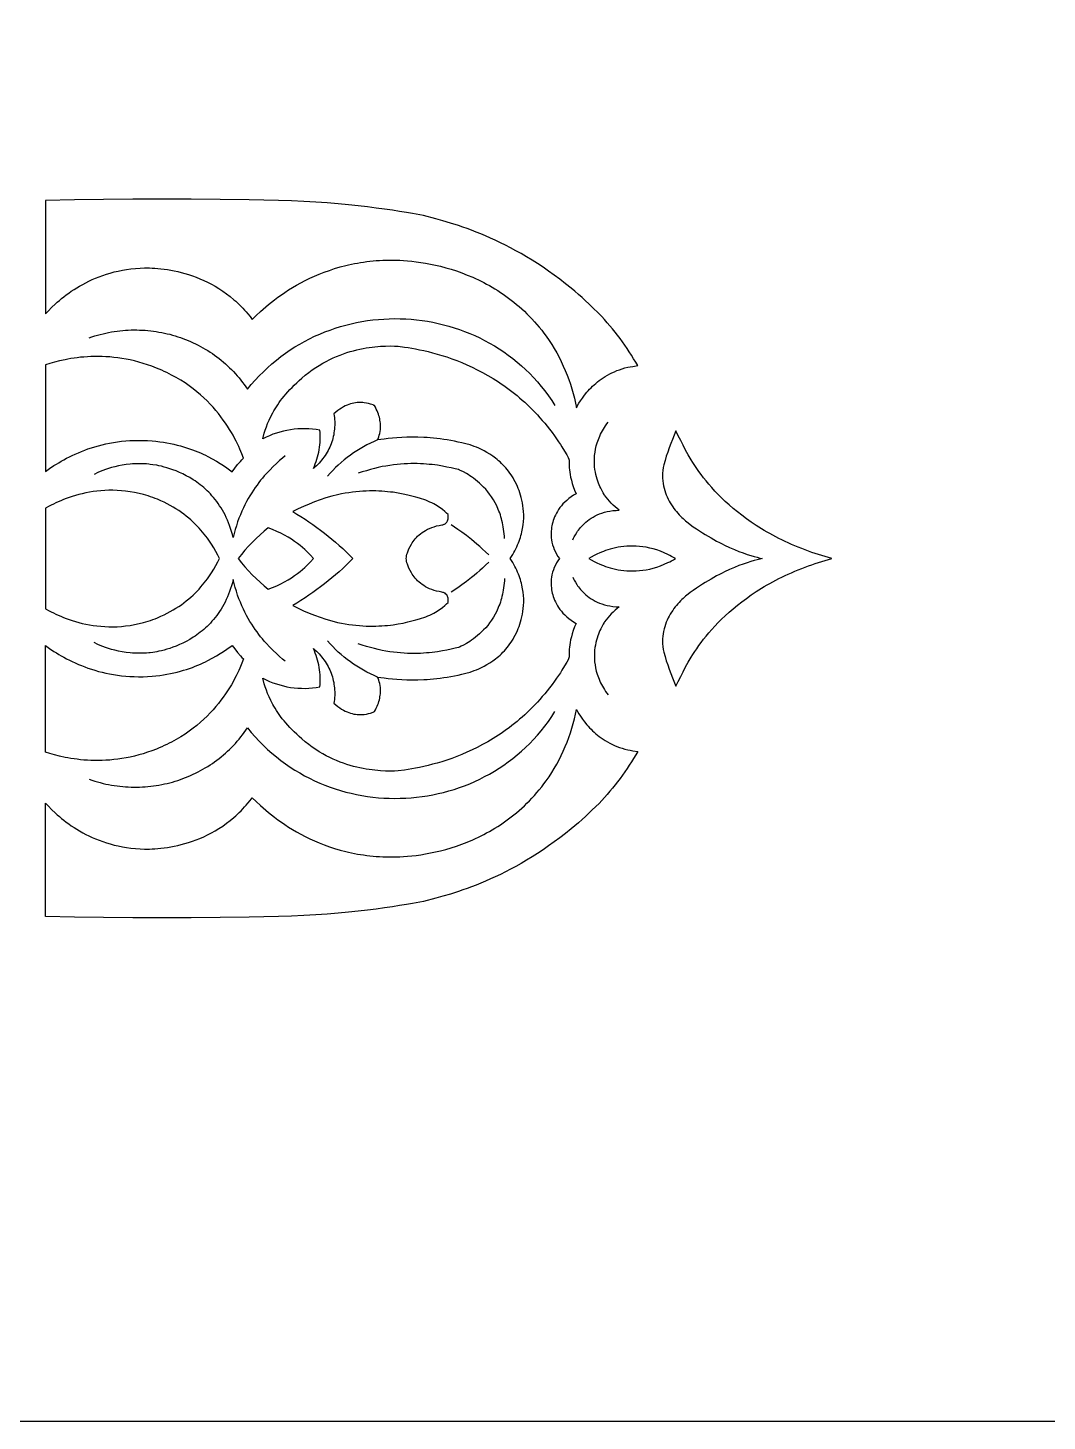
# Model space of a CAD drawing. Extents: x -638 to 638, y -440 to 440.
# Drawn here: x 244.7 to 386.5, y -440 to -246.2 of the extents above; entities that cross this region are included whole.
import ezdxf

# ---------------------------------------------------------------- set-up
doc = ezdxf.new("R2010")
doc.units = 0
doc.layers.add('G', color=1, linetype='CONTINUOUS')
doc.layers.add('PLAN_1', color=18, linetype='CONTINUOUS')

msp = doc.modelspace()

# ---------------------------------------------------------------- linework, layer by layer
at = {"layer": 'G'}
for points in [[(253.19, -289.29), (253.57, -289.16), (253.96, -289.04), (254.35, -288.92), (254.73, -288.82), (255.12, -288.72), (255.51, -288.63), (255.9, -288.55), (256.29, -288.48), (256.68, -288.41), (257.08, -288.36), (257.47, -288.31), (257.86, -288.27), (258.25, -288.24), (258.64, -288.22), (259.03, -288.2), (259.42, -288.2), (259.81, -288.2), (260.2, -288.21), (260.59, -288.22), (260.98, -288.25), (261.37, -288.28), (261.75, -288.32), (262.14, -288.37), (262.52, -288.42), (262.9, -288.49), (263.28, -288.56), (263.66, -288.64), (264.03, -288.72), (264.41, -288.81), (264.78, -288.91), (265.15, -289.02), (265.51, -289.14), (265.88, -289.26), (266.24, -289.39), (266.6, -289.53), (266.95, -289.67), (267.31, -289.82), (267.66, -289.98), (268, -290.15), (268.35, -290.32), (268.69, -290.5), (269.02, -290.69), (269.35, -290.88), (269.68, -291.08), (270.01, -291.29), (270.33, -291.5), (270.64, -291.72), (270.95, -291.95), (271.26, -292.18), (271.56, -292.42), (271.86, -292.67), (272.15, -292.92), (272.44, -293.18), (272.72, -293.45), (273, -293.72), (273.27, -294), (273.53, -294.29), (273.79, -294.58), (274.05, -294.87), (274.29, -295.18), (274.54, -295.49), (274.77, -295.81), (275, -296.13), (275.23, -296.46), (275.75, -295.81), (276.3, -295.19), (276.86, -294.59), (277.43, -294.01), (278.02, -293.45), (278.62, -292.91), (279.23, -292.4), (279.86, -291.91), (280.5, -291.44), (281.15, -290.99), (281.81, -290.57), (282.48, -290.17), (283.16, -289.79), (283.85, -289.43), (284.55, -289.09), (285.26, -288.77), (285.97, -288.48), (286.7, -288.21), (287.42, -287.96), (288.16, -287.73), (288.9, -287.52), (289.64, -287.34), (290.39, -287.17), (291.14, -287.03), (291.9, -286.91), (292.66, -286.81), (293.42, -286.73), (294.18, -286.68), (294.94, -286.64), (295.7, -286.63), (296.47, -286.64), (297.23, -286.67), (297.99, -286.72), (298.75, -286.79), (299.51, -286.89), (300.26, -287), (301.01, -287.14), (301.76, -287.29), (302.5, -287.47), (303.24, -287.67), (303.97, -287.89), (304.7, -288.13), (305.42, -288.4), (306.13, -288.68), (306.83, -288.98), (307.53, -289.31), (308.21, -289.66), (308.89, -290.02), (309.56, -290.41), (310.21, -290.82), (310.86, -291.25), (311.49, -291.7), (312.12, -292.17), (312.72, -292.67), (313.32, -293.18), (313.9, -293.71), (314.47, -294.27), (315.02, -294.84), (315.56, -295.44), (316.08, -296.05), (316.58, -296.69), (317.07, -297.35), (317.54, -298.02), (317.99, -298.72)], [(320.47, -317.42), (320.57, -317.18), (320.68, -316.97), (320.83, -316.69), (321.02, -316.38), (321.14, -316.21), (321.26, -316.04), (321.4, -315.86), (321.55, -315.67), (321.72, -315.49), (321.9, -315.3), (322.09, -315.12), (322.3, -314.93), (322.52, -314.75), (322.75, -314.57), (323.01, -314.4), (323.28, -314.24), (323.56, -314.08), (323.86, -313.93), (324.18, -313.8), (324.52, -313.68), (324.88, -313.57), (325.25, -313.47), (325.64, -313.4), (326.05, -313.34), (326.48, -313.3), (326.93, -313.28), (326.65, -313.04), (326.37, -312.8), (326.1, -312.56), (325.83, -312.3), (325.58, -312.03), (325.34, -311.76), (325.11, -311.48), (324.9, -311.18), (324.83, -311.08), (324.7, -310.88), (324.54, -310.59), (324.35, -310.21), (324.24, -309.99), (324.14, -309.76), (324.04, -309.5), (323.94, -309.23), (323.85, -308.94), (323.76, -308.63), (323.68, -308.3), (323.61, -307.97), (323.55, -307.61), (323.51, -307.24), (323.48, -306.86), (323.47, -306.47), (323.48, -306.07), (323.5, -305.65), (323.56, -305.22), (323.63, -304.79), (323.74, -304.34), (323.87, -303.89), (323.95, -303.66), (324.03, -303.43), (324.13, -303.2), (324.23, -302.96), (324.34, -302.72), (324.46, -302.49), (324.59, -302.25), (324.72, -302.01), (324.87, -301.76), (325.03, -301.52), (325.19, -301.28), (325.37, -301.03)], [(293.32, -303.5), (292.82, -303.72), (292.33, -303.95), (291.84, -304.2), (291.36, -304.46), (290.89, -304.73), (290.43, -305.02), (289.97, -305.31), (289.53, -305.62), (289.1, -305.95), (288.67, -306.28), (288.26, -306.63), (287.85, -306.99), (287.46, -307.36), (287.08, -307.74), (286.71, -308.13), (286.35, -308.54)], [(280.46, -305.71), (280.1, -306.02), (279.69, -306.37), (279.26, -306.77), (278.79, -307.21), (278.31, -307.69), (277.81, -308.23), (277.56, -308.51), (277.31, -308.81), (277.05, -309.12), (276.8, -309.44), (276.55, -309.78), (276.29, -310.13), (276.05, -310.5), (275.8, -310.87), (275.56, -311.26), (275.32, -311.67), (275.09, -312.09), (274.86, -312.52), (274.64, -312.97), (274.43, -313.43), (274.23, -313.91), (274.03, -314.4), (273.85, -314.91), (273.67, -315.44), (273.51, -315.98), (273.36, -316.53), (273.22, -317.07), (273.11, -316.64), (272.99, -316.22), (272.86, -315.81), (272.72, -315.41), (272.57, -315.03), (272.42, -314.65), (272.26, -314.29), (272.09, -313.94), (271.91, -313.6), (271.73, -313.27), (271.54, -312.96), (271.34, -312.65), (271.14, -312.35), (270.93, -312.07), (270.72, -311.79), (270.5, -311.53), (270.28, -311.27), (270.06, -311.02), (269.83, -310.79), (269.6, -310.56), (269.37, -310.34), (269.13, -310.13), (268.89, -309.93), (268.65, -309.74), (268.41, -309.55), (268.17, -309.38), (267.93, -309.21), (267.68, -309.05), (267.19, -308.75), (266.71, -308.48), (266.23, -308.23), (265.76, -308.02), (265.29, -307.82), (264.84, -307.65), (264.41, -307.5), (264, -307.38), (263.61, -307.27), (263.24, -307.17), (262.9, -307.1), (262.59, -307.03), (262.07, -306.95), (261.7, -306.9), (261.51, -306.88), (261.16, -306.85), (260.82, -306.83), (260.49, -306.82), (260.16, -306.82), (259.84, -306.82), (259.53, -306.83), (259.22, -306.85), (258.92, -306.87), (258.34, -306.93), (257.79, -307.02), (257.27, -307.12), (256.77, -307.23), (256.31, -307.36), (255.87, -307.49), (255.47, -307.63), (255.09, -307.77), (254.74, -307.91), (254.42, -308.05), (253.88, -308.3)], [(310.97, -317.21), (310.95, -316.88), (310.92, -316.55), (310.89, -316.23), (310.85, -315.92), (310.8, -315.61), (310.75, -315.31), (310.69, -315.02), (310.62, -314.73), (310.55, -314.46), (310.47, -314.19), (310.39, -313.92), (310.3, -313.66), (310.2, -313.41), (310.1, -313.17), (309.89, -312.69), (309.66, -312.25), (309.42, -311.83), (309.17, -311.43), (308.9, -311.06), (308.63, -310.7), (308.35, -310.37), (308.07, -310.07), (307.79, -309.78), (307.5, -309.51), (307.22, -309.27), (306.94, -309.04), (306.67, -308.84), (306.4, -308.65), (306.15, -308.48), (305.9, -308.32), (305.67, -308.19), (305.26, -307.96), (304.93, -307.8), (304.69, -307.69), (304.57, -307.63), (304.09, -307.51), (303.56, -307.39), (302.97, -307.27), (302.33, -307.15), (301.64, -307.03), (300.9, -306.94), (300.51, -306.9), (300.11, -306.86), (299.7, -306.83), (299.28, -306.81), (298.84, -306.8), (298.4, -306.79), (297.94, -306.8), (297.48, -306.81), (297, -306.83), (296.52, -306.87), (296.02, -306.91), (295.52, -306.97), (295.01, -307.04), (294.48, -307.13), (293.95, -307.22), (293.41, -307.34), (292.87, -307.47), (292.31, -307.61), (291.75, -307.78), (291.18, -307.96), (290.62, -308.14)], [(308.77, -319.48), (308.34, -319.07), (307.93, -318.68), (307.52, -318.32), (307.12, -317.98), (306.74, -317.66), (306.37, -317.35), (305.67, -316.81), (305.03, -316.34), (304.46, -315.94), (303.53, -315.33)], [(308.77, -320.52), (308.34, -320.93), (307.93, -321.32), (307.52, -321.68), (307.12, -322.02), (306.74, -322.34), (306.37, -322.65), (305.67, -323.19), (305.03, -323.66), (304.46, -324.06), (303.53, -324.67)], [(280.46, -334.29), (280.1, -333.98), (279.69, -333.63), (279.26, -333.23), (278.79, -332.79), (278.31, -332.31), (277.81, -331.77), (277.56, -331.49), (277.31, -331.19), (277.05, -330.88), (276.8, -330.56), (276.55, -330.22), (276.29, -329.87), (276.05, -329.5), (275.8, -329.13), (275.56, -328.74), (275.32, -328.33), (275.09, -327.91), (274.86, -327.48), (274.64, -327.03), (274.43, -326.57), (274.23, -326.09), (274.03, -325.6), (273.85, -325.09), (273.67, -324.56), (273.51, -324.02), (273.36, -323.47), (273.22, -322.93), (273.11, -323.36), (272.99, -323.78), (272.86, -324.19), (272.72, -324.59), (272.57, -324.97), (272.42, -325.35), (272.26, -325.71), (272.09, -326.06), (271.91, -326.4), (271.73, -326.73), (271.54, -327.04), (271.34, -327.35), (271.14, -327.65), (270.93, -327.93), (270.72, -328.21), (270.5, -328.47), (270.28, -328.73), (270.06, -328.98), (269.83, -329.21), (269.6, -329.44), (269.37, -329.66), (269.13, -329.87), (268.89, -330.07), (268.65, -330.26), (268.41, -330.45), (268.17, -330.62), (267.93, -330.79), (267.68, -330.95), (267.19, -331.25), (266.71, -331.52), (266.23, -331.77), (265.76, -331.98), (265.29, -332.18), (264.84, -332.35), (264.41, -332.5), (264, -332.62), (263.61, -332.73), (263.24, -332.83), (262.9, -332.9), (262.59, -332.97), (262.07, -333.05), (261.7, -333.1), (261.51, -333.12), (261.16, -333.15), (260.82, -333.17), (260.49, -333.18), (260.16, -333.18), (259.84, -333.18), (259.53, -333.17), (259.22, -333.15), (258.92, -333.13), (258.34, -333.07), (257.79, -332.98), (257.27, -332.88), (256.77, -332.77), (256.31, -332.64), (255.87, -332.51), (255.47, -332.37), (255.09, -332.23), (254.74, -332.09), (254.42, -331.95), (253.88, -331.7)], [(310.97, -322.79), (310.95, -323.12), (310.92, -323.45), (310.89, -323.77), (310.85, -324.08), (310.8, -324.39), (310.75, -324.69), (310.69, -324.98), (310.62, -325.27), (310.55, -325.54), (310.47, -325.81), (310.39, -326.08), (310.3, -326.34), (310.2, -326.59), (310.1, -326.83), (309.89, -327.31), (309.66, -327.75), (309.42, -328.17), (309.17, -328.57), (308.9, -328.94), (308.63, -329.3), (308.35, -329.63), (308.07, -329.93), (307.79, -330.22), (307.5, -330.49), (307.22, -330.73), (306.94, -330.96), (306.67, -331.16), (306.4, -331.35), (306.15, -331.52), (305.9, -331.68), (305.67, -331.81), (305.26, -332.04), (304.93, -332.2), (304.69, -332.31), (304.57, -332.37), (304.09, -332.49), (303.56, -332.61), (302.97, -332.73), (302.33, -332.85), (301.64, -332.97), (300.9, -333.06), (300.51, -333.1), (300.11, -333.14), (299.7, -333.17), (299.28, -333.19), (298.84, -333.2), (298.4, -333.21), (297.94, -333.2), (297.48, -333.19), (297, -333.17), (296.52, -333.13), (296.02, -333.09), (295.52, -333.03), (295.01, -332.96), (294.48, -332.87), (293.95, -332.78), (293.41, -332.66), (292.87, -332.53), (292.31, -332.39), (291.75, -332.22), (291.18, -332.04), (290.62, -331.86)], [(320.47, -322.58), (320.57, -322.82), (320.68, -323.03), (320.83, -323.31), (321.02, -323.62), (321.14, -323.79), (321.26, -323.96), (321.4, -324.14), (321.55, -324.33), (321.72, -324.51), (321.9, -324.7), (322.09, -324.88), (322.3, -325.07), (322.52, -325.25), (322.75, -325.43), (323.01, -325.6), (323.28, -325.76), (323.56, -325.92), (323.86, -326.07), (324.18, -326.2), (324.52, -326.32), (324.88, -326.43), (325.25, -326.53), (325.64, -326.6), (326.05, -326.66), (326.48, -326.7), (326.93, -326.72), (326.65, -326.96), (326.37, -327.2), (326.1, -327.44), (325.83, -327.7), (325.58, -327.97), (325.34, -328.24), (325.11, -328.52), (324.9, -328.82), (324.83, -328.92), (324.7, -329.12), (324.54, -329.41), (324.35, -329.79), (324.24, -330.01), (324.14, -330.24), (324.04, -330.5), (323.94, -330.77), (323.85, -331.06), (323.76, -331.37), (323.68, -331.7), (323.61, -332.03), (323.55, -332.39), (323.51, -332.76), (323.48, -333.14), (323.47, -333.53), (323.48, -333.93), (323.5, -334.35), (323.56, -334.78), (323.63, -335.21), (323.74, -335.66), (323.87, -336.11), (323.95, -336.34), (324.03, -336.57), (324.13, -336.8), (324.23, -337.04), (324.34, -337.28), (324.46, -337.51), (324.59, -337.75), (324.72, -337.99), (324.87, -338.24), (325.03, -338.48), (325.19, -338.72), (325.37, -338.97)], [(293.32, -336.5), (292.82, -336.28), (292.33, -336.05), (291.84, -335.8), (291.36, -335.54), (290.89, -335.27), (290.43, -334.98), (289.97, -334.69), (289.53, -334.38), (289.1, -334.05), (288.67, -333.72), (288.26, -333.37), (287.85, -333.01), (287.46, -332.64), (287.08, -332.26), (286.71, -331.87), (286.35, -331.46)], [(253.19, -350.71), (253.57, -350.84), (253.96, -350.96), (254.35, -351.08), (254.73, -351.18), (255.12, -351.28), (255.51, -351.37), (255.9, -351.45), (256.29, -351.52), (256.68, -351.59), (257.08, -351.64), (257.47, -351.69), (257.86, -351.73), (258.25, -351.76), (258.64, -351.78), (259.03, -351.8), (259.42, -351.8), (259.81, -351.8), (260.2, -351.79), (260.59, -351.78), (260.98, -351.75), (261.37, -351.72), (261.75, -351.68), (262.14, -351.63), (262.52, -351.58), (262.9, -351.51), (263.28, -351.44), (263.66, -351.36), (264.03, -351.28), (264.41, -351.19), (264.78, -351.09), (265.15, -350.98), (265.51, -350.86), (265.88, -350.74), (266.24, -350.61), (266.6, -350.47), (266.95, -350.33), (267.31, -350.18), (267.66, -350.02), (268, -349.85), (268.35, -349.68), (268.69, -349.5), (269.02, -349.31), (269.35, -349.12), (269.68, -348.92), (270.01, -348.71), (270.33, -348.5), (270.64, -348.28), (270.95, -348.05), (271.26, -347.82), (271.56, -347.58), (271.86, -347.33), (272.15, -347.08), (272.44, -346.82), (272.72, -346.55), (273, -346.28), (273.27, -346), (273.53, -345.71), (273.79, -345.42), (274.05, -345.13), (274.29, -344.82), (274.54, -344.51), (274.77, -344.19), (275, -343.87), (275.23, -343.54), (275.75, -344.19), (276.3, -344.81), (276.86, -345.41), (277.43, -345.99), (278.02, -346.55), (278.62, -347.09), (279.23, -347.6), (279.86, -348.09), (280.5, -348.56), (281.15, -349.01), (281.81, -349.43), (282.48, -349.83), (283.16, -350.21), (283.85, -350.57), (284.55, -350.91), (285.26, -351.23), (285.97, -351.52), (286.7, -351.79), (287.42, -352.04), (288.16, -352.27), (288.9, -352.48), (289.64, -352.66), (290.39, -352.83), (291.14, -352.97), (291.9, -353.09), (292.66, -353.19), (293.42, -353.27), (294.18, -353.32), (294.94, -353.36), (295.7, -353.37), (296.47, -353.36), (297.23, -353.33), (297.99, -353.28), (298.75, -353.21), (299.51, -353.11), (300.26, -353), (301.01, -352.86), (301.76, -352.71), (302.5, -352.53), (303.24, -352.33), (303.97, -352.11), (304.7, -351.87), (305.42, -351.6), (306.13, -351.32), (306.83, -351.02), (307.53, -350.69), (308.21, -350.34), (308.89, -349.98), (309.56, -349.59), (310.21, -349.18), (310.86, -348.75), (311.49, -348.3), (312.12, -347.83), (312.72, -347.33), (313.32, -346.82), (313.9, -346.29), (314.47, -345.73), (315.02, -345.16), (315.56, -344.56), (316.08, -343.95), (316.58, -343.31), (317.07, -342.65), (317.54, -341.98), (317.99, -341.28)]]:
    msp.add_lwpolyline(points, dxfattribs=at)
at = {"layer": 'PLAN_1'}
for points in [[(-497.5, -440), (497.5, -440), (637.5, -300), (637.5, 300), (497.5, 440), (-497.5, 440), (-637.5, 300), (-637.5, -300)], [(247.11, -285.97), (247.52, -285.54), (247.97, -285.08), (248.49, -284.59), (248.76, -284.35), (249.05, -284.1), (249.36, -283.84), (249.68, -283.59), (250.01, -283.34), (250.35, -283.08), (250.71, -282.83), (251.09, -282.58), (251.47, -282.34), (251.87, -282.1), (252.29, -281.86), (252.72, -281.63), (253.16, -281.41), (253.62, -281.2), (254.09, -280.99), (254.58, -280.8), (255.08, -280.62), (255.6, -280.44), (256.13, -280.29), (256.68, -280.14), (257.24, -280.01), (257.81, -279.89), (258.4, -279.79), (259.01, -279.71), (259.63, -279.65), (260.27, -279.6), (260.87, -279.58), (261.21, -279.58), (261.57, -279.58), (261.94, -279.6), (262.34, -279.62), (262.75, -279.65), (263.18, -279.69), (263.62, -279.74), (264.07, -279.81), (264.54, -279.89), (265.02, -279.98), (265.51, -280.08), (266.01, -280.2), (266.52, -280.34), (267.03, -280.5), (267.55, -280.67), (268.07, -280.86), (268.6, -281.07), (269.13, -281.3), (269.66, -281.55), (270.19, -281.83), (270.72, -282.13), (271.25, -282.45), (271.78, -282.79), (272.3, -283.17), (272.81, -283.56), (273.32, -283.99), (273.58, -284.21), (273.83, -284.44), (274.07, -284.68), (274.32, -284.92), (274.56, -285.18), (274.8, -285.44), (275.04, -285.7), (275.27, -285.98), (275.57, -286.35), (275.87, -286.73), (276.41, -286.2), (277.04, -285.62), (277.39, -285.31), (277.76, -284.99), (278.15, -284.67), (278.56, -284.34), (278.99, -284), (279.45, -283.66), (279.93, -283.32), (280.42, -282.98), (280.94, -282.64), (281.49, -282.31), (282.05, -281.98), (282.64, -281.65), (283.24, -281.33), (283.87, -281.02), (284.52, -280.73), (285.2, -280.44), (285.89, -280.17), (286.61, -279.91), (287.34, -279.67), (288.11, -279.44), (288.89, -279.24), (289.29, -279.14), (289.69, -279.05), (290.1, -278.97), (290.52, -278.89), (290.94, -278.82), (291.37, -278.76), (291.8, -278.7), (292.24, -278.64), (292.68, -278.6), (293.13, -278.56), (293.59, -278.53), (294.05, -278.5), (294.52, -278.49), (294.99, -278.48), (295.42, -278.48), (295.9, -278.49), (296.4, -278.5), (296.93, -278.54), (297.49, -278.58), (298.08, -278.64), (298.7, -278.71), (299.33, -278.8), (299.99, -278.91), (300.66, -279.04), (301.36, -279.18), (302.07, -279.35), (302.79, -279.54), (303.53, -279.76), (304.27, -280), (305.03, -280.27), (305.79, -280.56), (306.56, -280.88), (306.94, -281.06), (307.33, -281.24), (307.71, -281.42), (308.1, -281.62), (308.48, -281.82), (308.87, -282.04), (309.25, -282.26), (309.63, -282.49), (310.02, -282.72), (310.4, -282.97), (310.78, -283.23), (311.16, -283.49), (311.53, -283.77), (311.91, -284.05), (312.28, -284.34), (312.65, -284.64), (313.01, -284.96), (313.37, -285.28), (313.73, -285.61), (314.09, -285.96), (314.44, -286.31), (314.79, -286.67), (315.13, -287.05), (315.47, -287.44), (315.81, -287.83), (316.14, -288.24), (316.46, -288.66), (316.78, -289.09), (317.17, -289.65), (317.54, -290.22), (317.9, -290.8), (318.24, -291.39), (318.56, -291.99), (318.86, -292.6), (319.15, -293.22), (319.42, -293.84), (319.67, -294.47), (319.91, -295.11), (320.13, -295.75), (320.33, -296.4), (320.52, -297.05), (320.69, -297.71), (320.84, -298.37), (320.98, -299.02), (321.14, -298.73), (321.33, -298.4), (321.55, -298.05), (321.81, -297.67), (322.1, -297.27), (322.44, -296.87), (322.62, -296.66), (322.81, -296.45), (323.01, -296.25), (323.22, -296.04), (323.44, -295.83), (323.67, -295.63), (323.91, -295.43), (324.16, -295.23), (324.43, -295.04), (324.7, -294.85), (324.99, -294.67), (325.29, -294.49), (325.6, -294.32), (325.92, -294.16), (326.26, -294.01), (326.61, -293.86), (326.97, -293.73), (327.34, -293.61), (327.73, -293.49), (328.13, -293.39), (328.47, -293.32), (328.81, -293.27), (329.5, -293.17), (329.22, -292.68), (328.93, -292.2), (328.63, -291.72), (328.33, -291.25), (328.02, -290.78), (327.7, -290.31), (327.37, -289.85), (327.04, -289.4), (326.7, -288.95), (326.35, -288.5), (325.99, -288.06), (325.63, -287.62), (325.26, -287.19), (324.89, -286.77), (324.51, -286.35), (324.12, -285.94), (323.18, -285.03), (322.71, -284.58), (322.23, -284.13), (321.75, -283.69), (321.26, -283.25), (320.76, -282.83), (320.26, -282.41), (319.47, -281.77), (318.68, -281.16), (317.89, -280.57), (317.11, -280.01), (316.33, -279.48), (315.56, -278.97), (314.8, -278.49), (314.04, -278.03), (313.29, -277.59), (312.55, -277.18), (311.82, -276.79), (311.1, -276.41), (310.39, -276.06), (309.69, -275.73), (309, -275.42), (308.33, -275.12), (307.67, -274.84), (307.02, -274.58), (306.38, -274.34), (305.76, -274.11), (305.16, -273.89), (304.57, -273.69), (303.44, -273.33), (302.39, -273.01), (301.41, -272.73), (299.7, -272.29), (298.19, -272.01), (297.32, -271.87), (296.38, -271.71), (295.38, -271.55), (294.29, -271.4), (293.14, -271.24), (291.92, -271.08), (290.62, -270.93), (289.25, -270.79), (287.81, -270.66), (286.3, -270.54), (284.71, -270.43), (283.05, -270.33), (281.32, -270.26), (279.52, -270.2), (275.47, -270.11), (271.42, -270.05), (267.37, -270.01), (263.32, -270), (259.26, -270.01), (255.21, -270.05), (251.16, -270.11), (247.11, -270.19)], [(318.6, -320), (318.4, -320.3), (318.22, -320.61), (318.05, -320.93), (317.9, -321.25), (317.77, -321.59), (317.66, -321.92), (317.57, -322.27), (317.51, -322.61), (317.48, -322.86), (317.46, -323.09), (317.45, -323.39), (317.47, -323.74), (317.5, -324.13), (317.53, -324.35), (317.57, -324.57), (317.62, -324.8), (317.68, -325.04), (317.75, -325.28), (317.83, -325.53), (317.93, -325.78), (318.05, -326.04), (318.18, -326.3), (318.32, -326.56), (318.49, -326.82), (318.67, -327.08), (318.88, -327.34), (319.1, -327.59), (319.35, -327.84), (319.62, -328.09), (319.91, -328.33), (320.22, -328.57), (320.57, -328.8), (320.94, -329.02), (320.72, -329.52), (320.54, -330.01), (320.39, -330.46), (320.27, -330.89), (320.17, -331.3), (320.1, -331.67), (320.05, -332.02), (320.01, -332.33), (319.98, -332.62), (319.97, -332.87), (319.97, -333.28), (319.98, -333.56), (319.98, -333.64), (319.98, -333.69), (319.93, -333.81), (319.81, -334.07), (319.62, -334.44), (319.33, -334.93), (318.96, -335.54), (318.74, -335.88), (318.49, -336.25), (318.22, -336.64), (317.92, -337.06), (317.59, -337.51), (317.23, -337.98), (316.9, -338.4), (316.57, -338.81), (316.23, -339.2), (315.89, -339.59), (315.55, -339.97), (315.2, -340.34), (314.85, -340.7), (314.5, -341.05), (314.15, -341.39), (313.79, -341.73), (313.43, -342.05), (313.07, -342.36), (312.71, -342.67), (312.35, -342.97), (311.98, -343.25), (311.61, -343.53), (311.25, -343.8), (310.88, -344.07), (310.51, -344.32), (310.14, -344.57), (309.4, -345.04), (308.66, -345.48), (307.92, -345.89), (307.19, -346.27), (306.46, -346.63), (305.74, -346.96), (305.02, -347.26), (304.32, -347.55), (303.62, -347.8), (302.93, -348.04), (302.26, -348.26), (301.61, -348.45), (300.97, -348.63), (300.34, -348.79), (299.74, -348.93), (299.16, -349.05), (298.6, -349.17), (298.06, -349.26), (297.55, -349.35), (297.06, -349.42), (296.18, -349.54), (295.66, -349.56), (295.07, -349.57), (294.41, -349.56), (293.7, -349.52), (293.33, -349.5), (292.94, -349.46), (292.55, -349.41), (292.14, -349.36), (291.72, -349.29), (291.29, -349.22), (290.86, -349.13), (290.41, -349.03), (289.96, -348.91), (289.5, -348.79), (289.04, -348.64), (288.57, -348.48), (288.09, -348.31), (287.62, -348.12), (287.13, -347.91), (286.65, -347.68), (286.17, -347.43), (285.68, -347.16), (285.19, -346.87), (284.71, -346.56), (284.22, -346.23), (283.74, -345.88), (283.25, -345.5), (282.78, -345.1), (282.41, -344.77), (282.06, -344.45), (281.72, -344.13), (281.41, -343.81), (281.11, -343.5), (280.82, -343.19), (280.55, -342.88), (280.3, -342.58), (280.06, -342.28), (279.83, -341.98), (279.62, -341.69), (279.42, -341.4), (279.23, -341.12), (279.05, -340.84), (278.89, -340.56), (278.74, -340.29), (278.46, -339.76), (278.22, -339.25), (278.01, -338.77), (277.84, -338.3), (277.69, -337.85), (277.56, -337.43), (277.36, -336.66), (277.82, -336.88), (278.28, -337.09), (278.76, -337.28), (279.24, -337.45), (279.72, -337.59), (280.21, -337.72), (280.71, -337.83), (281.21, -337.92), (281.71, -337.98), (282.22, -338.03), (282.73, -338.05), (283.24, -338.06), (283.75, -338.04), (284.26, -338.01), (284.77, -337.95), (285.28, -337.87), (285.31, -337.53), (285.32, -337.18), (285.33, -336.84), (285.33, -336.5), (285.31, -336.16), (285.28, -335.82), (285.24, -335.48), (285.19, -335.14), (285.13, -334.81), (285.06, -334.48), (284.97, -334.14), (284.88, -333.82), (284.77, -333.49), (284.65, -333.17), (284.53, -332.85), (284.39, -332.53), (284.6, -332.71), (284.8, -332.9), (284.99, -333.09), (285.18, -333.28), (285.36, -333.48), (285.53, -333.69), (285.7, -333.9), (285.86, -334.11), (286.01, -334.33), (286.15, -334.55), (286.29, -334.78), (286.42, -335.01), (286.54, -335.25), (286.65, -335.49), (286.75, -335.73), (286.85, -335.97), (286.94, -336.22), (287.02, -336.47), (287.09, -336.72), (287.15, -336.98), (287.21, -337.23), (287.25, -337.49), (287.29, -337.75), (287.32, -338.01), (287.34, -338.28), (287.35, -338.54), (287.35, -338.81), (287.35, -339.07), (287.33, -339.34), (287.31, -339.6), (287.28, -339.87), (287.23, -340.14), (287.51, -340.37), (287.78, -340.58), (288.04, -340.77), (288.31, -340.94), (288.57, -341.09), (288.82, -341.22), (289.07, -341.33), (289.32, -341.43), (289.56, -341.51), (289.8, -341.57), (290.03, -341.63), (290.25, -341.66), (290.47, -341.69), (290.68, -341.71), (290.88, -341.71), (291.07, -341.71), (291.26, -341.7), (291.44, -341.68), (291.77, -341.63), (292.07, -341.57), (292.32, -341.49), (292.7, -341.36), (292.81, -341.31), (292.88, -341.29), (293.01, -341.04), (293.14, -340.8), (293.25, -340.56), (293.34, -340.33), (293.42, -340.1), (293.5, -339.87), (293.56, -339.65), (293.61, -339.44), (293.65, -339.23), (293.68, -339.03), (293.7, -338.83), (293.71, -338.64), (293.72, -338.28), (293.7, -337.95), (293.66, -337.65), (293.61, -337.38), (293.55, -337.14), (293.49, -336.94), (293.38, -336.64), (293.32, -336.5), (294.25, -336.62), (294.79, -336.69), (295.37, -336.75), (296, -336.8), (296.67, -336.85), (297.38, -336.88), (298.13, -336.89), (298.93, -336.88), (299.77, -336.85), (300.2, -336.82), (300.64, -336.79), (301.09, -336.75), (301.56, -336.7), (302.03, -336.64), (302.51, -336.57), (303, -336.5), (303.5, -336.41), (304, -336.31), (304.52, -336.21), (305.04, -336.09), (305.58, -335.96), (306.2, -335.8), (306.75, -335.6), (307.06, -335.48), (307.4, -335.33), (307.76, -335.17), (308.13, -334.98), (308.52, -334.76), (308.92, -334.52), (309.33, -334.25), (309.74, -333.95), (309.94, -333.78), (310.15, -333.61), (310.35, -333.43), (310.56, -333.24), (310.76, -333.03), (310.96, -332.82), (311.15, -332.6), (311.35, -332.37), (311.54, -332.13), (311.73, -331.88), (311.91, -331.62), (312.09, -331.35), (312.16, -331.23), (312.29, -331), (312.47, -330.68), (312.67, -330.26), (312.78, -330.01), (312.89, -329.75), (313, -329.46), (313.11, -329.15), (313.21, -328.83), (313.3, -328.49), (313.39, -328.12), (313.47, -327.75), (313.53, -327.35), (313.58, -326.94), (313.62, -326.52), (313.64, -326.08), (313.64, -325.63), (313.61, -325.16), (313.56, -324.69), (313.49, -324.2), (313.39, -323.7), (313.33, -323.45), (313.26, -323.19), (313.19, -322.94), (313.1, -322.68), (313.01, -322.42), (312.91, -322.16), (312.8, -321.89), (312.68, -321.63), (312.55, -321.36), (312.42, -321.09), (312.27, -320.82), (312.11, -320.55), (311.95, -320.28), (311.77, -320), (311.95, -319.72), (312.11, -319.45), (312.27, -319.18), (312.42, -318.91), (312.55, -318.64), (312.68, -318.37), (312.8, -318.11), (312.91, -317.84), (313.01, -317.58), (313.1, -317.32), (313.19, -317.06), (313.26, -316.81), (313.33, -316.55), (313.39, -316.3), (313.49, -315.8), (313.56, -315.31), (313.61, -314.84), (313.64, -314.37), (313.64, -313.92), (313.62, -313.48), (313.58, -313.06), (313.53, -312.65), (313.47, -312.25), (313.39, -311.88), (313.3, -311.51), (313.21, -311.17), (313.11, -310.85), (313, -310.54), (312.89, -310.25), (312.78, -309.99), (312.67, -309.74), (312.47, -309.32), (312.29, -309), (312.16, -308.77), (312.09, -308.65), (311.91, -308.38), (311.73, -308.12), (311.54, -307.87), (311.35, -307.63), (311.15, -307.4), (310.96, -307.18), (310.76, -306.97), (310.56, -306.76), (310.35, -306.57), (310.15, -306.39), (309.94, -306.22), (309.74, -306.05), (309.33, -305.75), (308.92, -305.48), (308.52, -305.24), (308.13, -305.02), (307.76, -304.83), (307.4, -304.67), (307.06, -304.52), (306.75, -304.4), (306.2, -304.2), (305.58, -304.04), (305.04, -303.91), (304.52, -303.79), (304, -303.69), (303.5, -303.59), (303, -303.5), (302.51, -303.43), (302.03, -303.36), (301.56, -303.3), (301.09, -303.25), (300.64, -303.21), (300.2, -303.18), (299.77, -303.15), (298.93, -303.12), (298.13, -303.11), (297.38, -303.12), (296.67, -303.15), (296, -303.2), (295.37, -303.25), (294.79, -303.31), (294.25, -303.38), (293.32, -303.5), (293.38, -303.36), (293.49, -303.06), (293.55, -302.86), (293.61, -302.62), (293.66, -302.35), (293.7, -302.05), (293.72, -301.72), (293.71, -301.36), (293.7, -301.17), (293.68, -300.97), (293.65, -300.77), (293.61, -300.56), (293.56, -300.35), (293.5, -300.13), (293.42, -299.9), (293.34, -299.67), (293.25, -299.44), (293.14, -299.2), (293.01, -298.96), (292.88, -298.71), (292.81, -298.69), (292.7, -298.64), (292.32, -298.51), (292.07, -298.43), (291.77, -298.37), (291.44, -298.32), (291.26, -298.3), (291.07, -298.29), (290.88, -298.29), (290.68, -298.29), (290.47, -298.31), (290.25, -298.34), (290.03, -298.37), (289.8, -298.43), (289.56, -298.49), (289.32, -298.57), (289.07, -298.67), (288.82, -298.78), (288.57, -298.91), (288.31, -299.06), (288.04, -299.23), (287.78, -299.42), (287.51, -299.63), (287.23, -299.86), (287.28, -300.13), (287.31, -300.4), (287.33, -300.66), (287.35, -300.93), (287.35, -301.19), (287.35, -301.46), (287.34, -301.72), (287.32, -301.99), (287.29, -302.25), (287.25, -302.51), (287.21, -302.77), (287.15, -303.02), (287.09, -303.28), (287.02, -303.53), (286.94, -303.78), (286.85, -304.03), (286.75, -304.27), (286.65, -304.51), (286.54, -304.75), (286.42, -304.99), (286.29, -305.22), (286.15, -305.45), (286.01, -305.67), (285.86, -305.89), (285.7, -306.1), (285.53, -306.31), (285.36, -306.52), (285.18, -306.72), (284.99, -306.91), (284.8, -307.1), (284.6, -307.29), (284.39, -307.47), (284.53, -307.15), (284.65, -306.83), (284.77, -306.51), (284.88, -306.18), (284.97, -305.86), (285.06, -305.52), (285.13, -305.19), (285.19, -304.86), (285.24, -304.52), (285.28, -304.18), (285.31, -303.84), (285.33, -303.5), (285.33, -303.16), (285.32, -302.82), (285.31, -302.47), (285.28, -302.13), (284.77, -302.05), (284.26, -301.99), (283.75, -301.96), (283.24, -301.94), (282.73, -301.95), (282.22, -301.97), (281.71, -302.02), (281.21, -302.08), (280.71, -302.17), (280.21, -302.28), (279.72, -302.41), (279.24, -302.55), (278.76, -302.72), (278.28, -302.91), (277.82, -303.12), (277.36, -303.34), (277.56, -302.57), (277.69, -302.15), (277.84, -301.7), (278.01, -301.23), (278.22, -300.75), (278.46, -300.24), (278.74, -299.71), (278.89, -299.44), (279.05, -299.16), (279.23, -298.88), (279.42, -298.6), (279.62, -298.31), (279.83, -298.02), (280.06, -297.72), (280.3, -297.42), (280.55, -297.12), (280.82, -296.81), (281.11, -296.5), (281.41, -296.19), (281.72, -295.87), (282.06, -295.55), (282.41, -295.23), (282.78, -294.9), (283.25, -294.5), (283.74, -294.12), (284.22, -293.77), (284.71, -293.44), (285.19, -293.13), (285.68, -292.84), (286.17, -292.57), (286.65, -292.32), (287.13, -292.09), (287.62, -291.88), (288.09, -291.69), (288.57, -291.52), (289.04, -291.36), (289.5, -291.21), (289.96, -291.09), (290.41, -290.97), (290.86, -290.87), (291.29, -290.78), (291.72, -290.71), (292.14, -290.64), (292.55, -290.59), (292.94, -290.54), (293.33, -290.5), (293.7, -290.48), (294.41, -290.44), (295.07, -290.43), (295.66, -290.44), (296.18, -290.46), (297.06, -290.58), (297.55, -290.65), (298.06, -290.74), (298.6, -290.83), (299.16, -290.95), (299.74, -291.07), (300.34, -291.21), (300.97, -291.37), (301.61, -291.55), (302.26, -291.74), (302.93, -291.96), (303.62, -292.2), (304.32, -292.45), (305.02, -292.74), (305.74, -293.04), (306.46, -293.37), (307.19, -293.73), (307.92, -294.11), (308.66, -294.52), (309.4, -294.96), (310.14, -295.43), (310.51, -295.68), (310.88, -295.93), (311.25, -296.2), (311.61, -296.47), (311.98, -296.75), (312.35, -297.03), (312.71, -297.33), (313.07, -297.64), (313.43, -297.95), (313.79, -298.27), (314.15, -298.61), (314.5, -298.95), (314.85, -299.3), (315.2, -299.66), (315.55, -300.03), (315.89, -300.41), (316.23, -300.8), (316.57, -301.19), (316.9, -301.6), (317.23, -302.02), (317.59, -302.49), (317.92, -302.94), (318.22, -303.36), (318.49, -303.75), (318.74, -304.12), (318.96, -304.46), (319.33, -305.07), (319.62, -305.56), (319.81, -305.93), (319.93, -306.19), (319.98, -306.31), (319.98, -306.36), (319.98, -306.44), (319.97, -306.72), (319.97, -307.13), (319.98, -307.38), (320.01, -307.67), (320.05, -307.98), (320.1, -308.33), (320.17, -308.7), (320.27, -309.11), (320.39, -309.54), (320.54, -309.99), (320.72, -310.48), (320.94, -310.98), (320.57, -311.2), (320.22, -311.43), (319.91, -311.67), (319.62, -311.91), (319.35, -312.16), (319.1, -312.41), (318.88, -312.66), (318.67, -312.92), (318.49, -313.18), (318.32, -313.44), (318.18, -313.7), (318.05, -313.96), (317.93, -314.22), (317.83, -314.47), (317.75, -314.72), (317.68, -314.96), (317.62, -315.2), (317.57, -315.43), (317.53, -315.65), (317.5, -315.87), (317.47, -316.26), (317.45, -316.61), (317.46, -316.91), (317.48, -317.14), (317.51, -317.39), (317.57, -317.73), (317.66, -318.08), (317.77, -318.41), (317.9, -318.75), (318.05, -319.07), (318.22, -319.39), (318.4, -319.7)], [(247.11, -307.89), (247.68, -307.49), (248.3, -307.08), (248.63, -306.87), (248.97, -306.67), (249.32, -306.46), (249.68, -306.26), (250.06, -306.05), (250.45, -305.85), (250.85, -305.66), (251.26, -305.47), (251.69, -305.28), (252.13, -305.1), (252.57, -304.92), (253.03, -304.76), (253.51, -304.6), (253.99, -304.45), (254.49, -304.3), (254.99, -304.17), (255.51, -304.05), (256.04, -303.94), (256.58, -303.85), (257.14, -303.76), (257.7, -303.69), (258.28, -303.63), (258.86, -303.59), (259.46, -303.57), (260.07, -303.56), (260.69, -303.56), (261.32, -303.59), (261.96, -303.63), (262.49, -303.69), (263.01, -303.75), (263.52, -303.82), (264.02, -303.9), (264.5, -304), (264.98, -304.1), (265.44, -304.21), (265.88, -304.32), (266.32, -304.45), (266.74, -304.58), (267.15, -304.72), (267.55, -304.86), (267.94, -305.01), (268.31, -305.16), (268.68, -305.31), (269.03, -305.47), (269.37, -305.63), (269.69, -305.8), (270.32, -306.12), (270.89, -306.45), (271.42, -306.77), (271.9, -307.08), (272.34, -307.38), (273.08, -307.92), (273.44, -307.42), (273.83, -306.94), (274.24, -306.48), (274.45, -306.25), (274.66, -306.03), (274.44, -305.43), (274.16, -304.77), (274, -304.41), (273.83, -304.04), (273.64, -303.66), (273.43, -303.27), (273.21, -302.86), (272.98, -302.45), (272.72, -302.03), (272.45, -301.6), (272.16, -301.17), (271.85, -300.73), (271.53, -300.29), (271.18, -299.84), (270.81, -299.4), (270.43, -298.96), (270.02, -298.52), (269.59, -298.08), (269.14, -297.64), (268.66, -297.22), (268.16, -296.79), (267.64, -296.38), (267.1, -295.98), (266.53, -295.58), (265.93, -295.2), (265.31, -294.83), (264.66, -294.47), (264.33, -294.3), (263.99, -294.13), (263.64, -293.97), (263.29, -293.81), (262.93, -293.65), (262.56, -293.5), (261.93, -293.26), (261.32, -293.04), (260.7, -292.85), (260.09, -292.67), (259.49, -292.52), (258.9, -292.38), (258.32, -292.26), (257.74, -292.16), (257.17, -292.08), (256.61, -292.02), (256.05, -291.96), (255.51, -291.93), (254.98, -291.91), (254.45, -291.9), (253.94, -291.9), (253.44, -291.91), (252.95, -291.94), (252.47, -291.97), (252, -292.01), (251.54, -292.07), (251.1, -292.13), (250.66, -292.19), (250.24, -292.26), (249.84, -292.34), (249.07, -292.51), (248.35, -292.68), (247.7, -292.87), (247.11, -293.05)], [(346.8, -320), (346.49, -320.07), (346.12, -320.17), (345.7, -320.28), (345.24, -320.42), (344.73, -320.58), (344.18, -320.77), (343.58, -320.99), (342.95, -321.25), (342.29, -321.54), (341.59, -321.86), (341.23, -322.04), (340.86, -322.23), (340.48, -322.43), (340.1, -322.64), (339.7, -322.86), (339.31, -323.09), (338.9, -323.34), (338.49, -323.59), (338.08, -323.86), (337.66, -324.14), (337.23, -324.43), (336.8, -324.74), (336.5, -324.96), (336.17, -325.23), (335.82, -325.55), (335.63, -325.72), (335.45, -325.9), (335.27, -326.1), (335.08, -326.3), (334.9, -326.52), (334.72, -326.74), (334.54, -326.97), (334.37, -327.21), (334.2, -327.47), (334.03, -327.73), (333.88, -328), (333.73, -328.27), (333.59, -328.56), (333.47, -328.86), (333.35, -329.16), (333.25, -329.48), (333.16, -329.8), (333.09, -330.13), (333.03, -330.46), (332.98, -330.81), (332.96, -331.16), (332.95, -331.52), (332.97, -331.88), (333.01, -332.26), (333.06, -332.64), (333.14, -333.03), (333.3, -333.63), (333.47, -334.22), (333.67, -334.81), (333.87, -335.4), (334.09, -335.99), (334.32, -336.58), (334.78, -337.75), (335.15, -337.09), (335.49, -336.42), (335.82, -335.75), (336.13, -335.07), (336.5, -334.43), (336.93, -333.72), (337.17, -333.34), (337.43, -332.94), (337.71, -332.54), (338, -332.11), (338.32, -331.68), (338.66, -331.24), (339.02, -330.79), (339.41, -330.33), (339.81, -329.86), (340.24, -329.39), (340.69, -328.91), (341.17, -328.43), (341.68, -327.95), (342.21, -327.46), (342.77, -326.98), (343.36, -326.5), (343.97, -326.02), (344.61, -325.54), (345.29, -325.07), (345.99, -324.6), (346.36, -324.37), (346.73, -324.14), (347.11, -323.91), (347.5, -323.68), (347.89, -323.46), (348.3, -323.24), (348.71, -323.02), (349.13, -322.8), (349.56, -322.59), (350, -322.38), (350.44, -322.17), (350.9, -321.97), (351.36, -321.77), (351.84, -321.57), (352.32, -321.38), (352.81, -321.19), (353.27, -321.02), (353.72, -320.86), (354.18, -320.71), (354.65, -320.56), (355.58, -320.27), (356.52, -320), (355.58, -319.73), (354.65, -319.44), (354.18, -319.29), (353.72, -319.14), (353.27, -318.98), (352.81, -318.81), (352.32, -318.62), (351.84, -318.43), (351.36, -318.23), (350.9, -318.03), (350.44, -317.83), (350, -317.62), (349.56, -317.41), (349.13, -317.2), (348.71, -316.98), (348.3, -316.76), (347.89, -316.54), (347.5, -316.32), (347.11, -316.09), (346.73, -315.86), (346.36, -315.63), (345.99, -315.4), (345.29, -314.93), (344.61, -314.46), (343.97, -313.98), (343.36, -313.5), (342.77, -313.02), (342.21, -312.54), (341.68, -312.05), (341.17, -311.57), (340.69, -311.09), (340.24, -310.61), (339.81, -310.14), (339.41, -309.67), (339.02, -309.21), (338.66, -308.76), (338.32, -308.32), (338, -307.89), (337.71, -307.46), (337.43, -307.06), (337.17, -306.66), (336.93, -306.28), (336.5, -305.57), (336.13, -304.93), (335.82, -304.25), (335.49, -303.58), (335.15, -302.91), (334.78, -302.25), (334.32, -303.42), (334.09, -304.01), (333.87, -304.6), (333.67, -305.19), (333.47, -305.78), (333.3, -306.37), (333.14, -306.97), (333.06, -307.36), (333.01, -307.74), (332.97, -308.12), (332.95, -308.48), (332.96, -308.84), (332.98, -309.19), (333.03, -309.54), (333.09, -309.87), (333.16, -310.2), (333.25, -310.52), (333.35, -310.84), (333.47, -311.14), (333.59, -311.44), (333.73, -311.73), (333.88, -312), (334.03, -312.27), (334.2, -312.53), (334.37, -312.79), (334.54, -313.03), (334.72, -313.26), (334.9, -313.48), (335.08, -313.7), (335.27, -313.9), (335.45, -314.1), (335.63, -314.28), (335.82, -314.45), (336.17, -314.77), (336.5, -315.04), (336.8, -315.26), (337.23, -315.57), (337.66, -315.86), (338.08, -316.14), (338.49, -316.41), (338.9, -316.66), (339.31, -316.91), (339.7, -317.14), (340.1, -317.36), (340.48, -317.57), (340.86, -317.77), (341.23, -317.96), (341.59, -318.14), (342.29, -318.46), (342.95, -318.75), (343.58, -319.01), (344.18, -319.23), (344.73, -319.42), (345.24, -319.58), (345.7, -319.72), (346.12, -319.83), (346.49, -319.93)], [(247.11, -326.97), (247.14, -326.99), (247.64, -327.27), (247.92, -327.42), (248.22, -327.57), (248.54, -327.73), (248.88, -327.89), (249.24, -328.04), (249.62, -328.2), (250.01, -328.35), (250.42, -328.49), (250.85, -328.64), (251.3, -328.77), (251.76, -328.9), (252.23, -329.02), (252.72, -329.12), (253.22, -329.22), (253.74, -329.31), (254.26, -329.38), (254.81, -329.43), (255.36, -329.47), (255.92, -329.49), (256.49, -329.5), (257.08, -329.48), (257.67, -329.44), (258.27, -329.38), (258.88, -329.3), (259.5, -329.19), (260.13, -329.06), (260.76, -328.9), (261.08, -328.81), (261.4, -328.71), (261.72, -328.6), (262.04, -328.49), (262.36, -328.37), (262.69, -328.24), (263.16, -328.04), (263.61, -327.83), (264.05, -327.62), (264.47, -327.39), (264.88, -327.16), (265.27, -326.92), (265.65, -326.67), (266.02, -326.42), (266.37, -326.16), (266.71, -325.89), (267.04, -325.63), (267.35, -325.36), (267.65, -325.08), (267.94, -324.8), (268.22, -324.52), (268.48, -324.24), (268.73, -323.96), (268.98, -323.68), (269.21, -323.4), (269.43, -323.11), (269.64, -322.83), (269.83, -322.56), (270.2, -322.01), (270.53, -321.47), (270.83, -320.96), (271.08, -320.47), (271.31, -320), (271.08, -319.53), (270.83, -319.04), (270.53, -318.53), (270.2, -317.99), (269.83, -317.44), (269.64, -317.17), (269.43, -316.89), (269.21, -316.6), (268.98, -316.32), (268.73, -316.04), (268.48, -315.76), (268.22, -315.48), (267.94, -315.2), (267.65, -314.92), (267.35, -314.64), (267.04, -314.37), (266.71, -314.11), (266.37, -313.84), (266.02, -313.58), (265.65, -313.33), (265.27, -313.08), (264.88, -312.84), (264.47, -312.61), (264.05, -312.38), (263.61, -312.17), (263.16, -311.96), (262.69, -311.76), (262.36, -311.63), (262.04, -311.51), (261.72, -311.4), (261.4, -311.29), (261.08, -311.19), (260.76, -311.1), (260.13, -310.94), (259.5, -310.81), (258.88, -310.7), (258.27, -310.62), (257.67, -310.56), (257.08, -310.52), (256.49, -310.5), (255.92, -310.51), (255.36, -310.53), (254.81, -310.57), (254.26, -310.62), (253.74, -310.69), (253.22, -310.78), (252.72, -310.88), (252.23, -310.98), (251.76, -311.1), (251.3, -311.23), (250.85, -311.36), (250.42, -311.51), (250.01, -311.65), (249.62, -311.8), (249.24, -311.96), (248.88, -312.11), (248.54, -312.27), (248.22, -312.43), (247.92, -312.58), (247.64, -312.73), (247.14, -313.01), (247.11, -313.03)], [(289.89, -320), (289.42, -320.47), (288.94, -320.93), (288.46, -321.38), (287.96, -321.83), (287.46, -322.26), (286.96, -322.69), (286.44, -323.11), (285.92, -323.53), (285.39, -323.93), (284.86, -324.33), (284.32, -324.72), (283.77, -325.1), (283.22, -325.47), (282.66, -325.83), (282.09, -326.19), (281.53, -326.53), (282.27, -326.91), (283.02, -327.26), (283.78, -327.58), (284.56, -327.89), (285.34, -328.17), (286.13, -328.43), (286.93, -328.67), (287.74, -328.88), (288.29, -328.99), (288.81, -329.08), (289.32, -329.16), (289.82, -329.23), (290.31, -329.29), (290.79, -329.33), (291.26, -329.36), (291.73, -329.39), (292.18, -329.4), (292.63, -329.4), (293.06, -329.4), (293.49, -329.38), (293.91, -329.36), (294.31, -329.33), (294.71, -329.3), (295.1, -329.25), (295.47, -329.21), (296.19, -329.09), (296.87, -328.97), (297.51, -328.83), (298.1, -328.68), (298.65, -328.53), (299.15, -328.38), (300.01, -328.11), (300.31, -327.99), (300.6, -327.86), (300.88, -327.73), (301.13, -327.6), (301.38, -327.47), (301.6, -327.33), (301.81, -327.19), (302.01, -327.06), (302.36, -326.8), (302.66, -326.55), (302.91, -326.32), (303.11, -326.12), (303.12, -326.06), (303.14, -325.92), (303.15, -325.73), (303.15, -325.62), (303.13, -325.5), (303.1, -325.38), (303.06, -325.26), (303, -325.15), (302.93, -325.04), (302.83, -324.94), (302.71, -324.84), (302.64, -324.8), (302.57, -324.77), (302.48, -324.73), (302.39, -324.71), (302.25, -324.68), (301.87, -324.61), (301.51, -324.53), (301.17, -324.43), (300.85, -324.32), (300.55, -324.2), (300.26, -324.07), (299.99, -323.92), (299.74, -323.77), (299.51, -323.61), (299.29, -323.45), (299.08, -323.28), (298.89, -323.1), (298.71, -322.92), (298.55, -322.74), (298.4, -322.56), (298.26, -322.37), (298.14, -322.19), (298.02, -322.01), (297.83, -321.67), (297.67, -321.35), (297.55, -321.05), (297.46, -320.8), (297.4, -320.6), (297.35, -320.38), (297.32, -320.19), (297.29, -320), (297.32, -319.81), (297.35, -319.62), (297.4, -319.4), (297.46, -319.2), (297.55, -318.95), (297.67, -318.65), (297.83, -318.33), (298.02, -317.99), (298.14, -317.81), (298.26, -317.63), (298.4, -317.44), (298.55, -317.26), (298.71, -317.08), (298.89, -316.9), (299.08, -316.72), (299.29, -316.55), (299.51, -316.39), (299.74, -316.23), (299.99, -316.08), (300.26, -315.93), (300.55, -315.8), (300.85, -315.68), (301.17, -315.57), (301.51, -315.47), (301.87, -315.39), (302.25, -315.32), (302.39, -315.29), (302.48, -315.27), (302.57, -315.23), (302.64, -315.2), (302.71, -315.16), (302.83, -315.06), (302.93, -314.96), (303, -314.85), (303.06, -314.74), (303.1, -314.62), (303.13, -314.5), (303.15, -314.38), (303.15, -314.27), (303.14, -314.08), (303.12, -313.94), (303.11, -313.88), (302.91, -313.68), (302.66, -313.45), (302.36, -313.2), (302.01, -312.94), (301.81, -312.81), (301.6, -312.67), (301.38, -312.53), (301.13, -312.4), (300.88, -312.27), (300.6, -312.14), (300.31, -312.01), (300.01, -311.89), (299.15, -311.62), (298.65, -311.47), (298.1, -311.32), (297.51, -311.17), (296.87, -311.03), (296.19, -310.91), (295.47, -310.79), (295.1, -310.75), (294.71, -310.7), (294.31, -310.67), (293.91, -310.64), (293.49, -310.62), (293.06, -310.6), (292.63, -310.6), (292.18, -310.6), (291.73, -310.61), (291.26, -310.64), (290.79, -310.67), (290.31, -310.71), (289.82, -310.77), (289.32, -310.84), (288.81, -310.92), (288.29, -311.01), (287.74, -311.12), (286.93, -311.33), (286.13, -311.57), (285.34, -311.83), (284.56, -312.11), (283.78, -312.42), (283.02, -312.74), (282.27, -313.09), (281.53, -313.47), (282.09, -313.81), (282.66, -314.17), (283.22, -314.53), (283.77, -314.9), (284.32, -315.28), (284.86, -315.67), (285.39, -316.07), (285.92, -316.47), (286.44, -316.89), (286.96, -317.31), (287.46, -317.74), (287.96, -318.17), (288.46, -318.62), (288.94, -319.07), (289.42, -319.53)], [(273.92, -320), (274.38, -320.58), (274.86, -321.15), (275.36, -321.71), (275.88, -322.25), (276.41, -322.78), (276.96, -323.29), (277.52, -323.79), (278.09, -324.27), (278.71, -324.03), (279.3, -323.78), (279.85, -323.51), (280.38, -323.24), (280.87, -322.96), (281.33, -322.67), (281.76, -322.38), (282.16, -322.09), (282.53, -321.8), (282.88, -321.52), (283.2, -321.24), (283.49, -320.97), (283.75, -320.71), (284, -320.46), (284.41, -320), (284, -319.54), (283.75, -319.29), (283.49, -319.03), (283.2, -318.76), (282.88, -318.48), (282.53, -318.2), (282.16, -317.91), (281.76, -317.62), (281.33, -317.33), (280.87, -317.04), (280.38, -316.76), (279.85, -316.49), (279.3, -316.22), (278.71, -315.97), (278.09, -315.73), (277.52, -316.21), (276.96, -316.71), (276.41, -317.22), (275.88, -317.75), (275.36, -318.29), (274.86, -318.85), (274.38, -319.42)], [(334.76, -320), (334.49, -319.84), (334.22, -319.7), (333.96, -319.56), (333.7, -319.43), (333.18, -319.2), (332.67, -318.99), (332.16, -318.81), (331.66, -318.67), (331.17, -318.54), (330.69, -318.44), (330.21, -318.37), (329.75, -318.32), (329.29, -318.28), (328.84, -318.27), (328.41, -318.27), (327.99, -318.29), (327.57, -318.33), (327.17, -318.38), (326.78, -318.44), (326.41, -318.52), (326.04, -318.6), (325.69, -318.69), (325.36, -318.79), (325.03, -318.9), (324.73, -319.01), (324.44, -319.12), (324.16, -319.24), (323.9, -319.36), (323.43, -319.59), (323.03, -319.8), (322.7, -320), (323.03, -320.2), (323.43, -320.41), (323.9, -320.64), (324.16, -320.76), (324.44, -320.88), (324.73, -320.99), (325.03, -321.1), (325.36, -321.21), (325.69, -321.31), (326.04, -321.4), (326.41, -321.48), (326.78, -321.56), (327.17, -321.62), (327.57, -321.67), (327.99, -321.71), (328.41, -321.73), (328.84, -321.73), (329.29, -321.72), (329.75, -321.68), (330.21, -321.63), (330.69, -321.56), (331.17, -321.46), (331.66, -321.33), (332.16, -321.19), (332.67, -321.01), (333.18, -320.8), (333.7, -320.57), (333.96, -320.44), (334.22, -320.3), (334.49, -320.16)], [(247.11, -332.11), (247.68, -332.51), (248.3, -332.92), (248.63, -333.13), (248.97, -333.33), (249.32, -333.54), (249.68, -333.74), (250.06, -333.95), (250.45, -334.15), (250.85, -334.34), (251.26, -334.53), (251.69, -334.72), (252.13, -334.9), (252.57, -335.08), (253.03, -335.24), (253.51, -335.4), (253.99, -335.55), (254.49, -335.7), (254.99, -335.83), (255.51, -335.95), (256.04, -336.06), (256.58, -336.15), (257.14, -336.24), (257.7, -336.31), (258.28, -336.37), (258.86, -336.41), (259.46, -336.43), (260.07, -336.44), (260.69, -336.44), (261.32, -336.41), (261.96, -336.37), (262.49, -336.31), (263.01, -336.25), (263.52, -336.18), (264.02, -336.1), (264.5, -336), (264.98, -335.9), (265.44, -335.79), (265.88, -335.68), (266.32, -335.55), (266.74, -335.42), (267.15, -335.28), (267.55, -335.14), (267.94, -334.99), (268.31, -334.84), (268.68, -334.69), (269.03, -334.53), (269.37, -334.37), (269.69, -334.2), (270.32, -333.88), (270.89, -333.55), (271.42, -333.23), (271.9, -332.92), (272.34, -332.62), (273.08, -332.08), (273.44, -332.58), (273.83, -333.06), (274.24, -333.52), (274.45, -333.75), (274.66, -333.97), (274.44, -334.57), (274.16, -335.23), (274, -335.59), (273.83, -335.96), (273.64, -336.34), (273.43, -336.73), (273.21, -337.14), (272.98, -337.55), (272.72, -337.97), (272.45, -338.4), (272.16, -338.83), (271.85, -339.27), (271.53, -339.71), (271.18, -340.16), (270.81, -340.6), (270.43, -341.04), (270.02, -341.48), (269.59, -341.92), (269.14, -342.36), (268.66, -342.78), (268.16, -343.21), (267.64, -343.62), (267.1, -344.02), (266.53, -344.42), (265.93, -344.8), (265.31, -345.17), (264.66, -345.53), (264.33, -345.7), (263.99, -345.87), (263.64, -346.03), (263.29, -346.19), (262.93, -346.35), (262.56, -346.5), (261.93, -346.74), (261.32, -346.96), (260.7, -347.15), (260.09, -347.33), (259.49, -347.48), (258.9, -347.62), (258.32, -347.74), (257.74, -347.84), (257.17, -347.92), (256.61, -347.98), (256.05, -348.04), (255.51, -348.07), (254.98, -348.09), (254.45, -348.1), (253.94, -348.1), (253.44, -348.09), (252.95, -348.06), (252.47, -348.03), (252, -347.99), (251.54, -347.93), (251.1, -347.87), (250.66, -347.81), (250.24, -347.74), (249.84, -347.66), (249.07, -347.49), (248.35, -347.32), (247.7, -347.13), (247.11, -346.95)], [(247.11, -354.03), (247.52, -354.46), (247.97, -354.92), (248.49, -355.41), (248.76, -355.65), (249.05, -355.9), (249.36, -356.16), (249.68, -356.41), (250.01, -356.66), (250.35, -356.92), (250.71, -357.17), (251.09, -357.42), (251.47, -357.66), (251.87, -357.9), (252.29, -358.14), (252.72, -358.37), (253.16, -358.59), (253.62, -358.8), (254.09, -359.01), (254.58, -359.2), (255.08, -359.38), (255.6, -359.56), (256.13, -359.71), (256.68, -359.86), (257.24, -359.99), (257.81, -360.11), (258.4, -360.21), (259.01, -360.29), (259.63, -360.35), (260.27, -360.4), (260.87, -360.42), (261.21, -360.42), (261.57, -360.42), (261.94, -360.4), (262.34, -360.38), (262.75, -360.35), (263.18, -360.31), (263.62, -360.26), (264.07, -360.19), (264.54, -360.11), (265.02, -360.02), (265.51, -359.92), (266.01, -359.8), (266.52, -359.66), (267.03, -359.5), (267.55, -359.33), (268.07, -359.14), (268.6, -358.93), (269.13, -358.7), (269.66, -358.45), (270.19, -358.17), (270.72, -357.87), (271.25, -357.55), (271.78, -357.21), (272.3, -356.83), (272.81, -356.44), (273.32, -356.01), (273.58, -355.79), (273.83, -355.56), (274.07, -355.32), (274.32, -355.08), (274.56, -354.82), (274.8, -354.56), (275.04, -354.3), (275.27, -354.02), (275.57, -353.65), (275.87, -353.27), (276.41, -353.8), (277.04, -354.38), (277.39, -354.69), (277.76, -355.01), (278.15, -355.33), (278.56, -355.66), (278.99, -356), (279.45, -356.34), (279.93, -356.68), (280.42, -357.02), (280.94, -357.36), (281.49, -357.69), (282.05, -358.02), (282.64, -358.35), (283.24, -358.67), (283.87, -358.98), (284.52, -359.27), (285.2, -359.56), (285.89, -359.83), (286.61, -360.09), (287.34, -360.33), (288.11, -360.56), (288.89, -360.76), (289.29, -360.86), (289.69, -360.95), (290.1, -361.03), (290.52, -361.11), (290.94, -361.18), (291.37, -361.24), (291.8, -361.3), (292.24, -361.36), (292.68, -361.4), (293.13, -361.44), (293.59, -361.47), (294.05, -361.5), (294.52, -361.51), (294.99, -361.52), (295.42, -361.52), (295.9, -361.51), (296.4, -361.5), (296.93, -361.46), (297.49, -361.42), (298.08, -361.36), (298.7, -361.29), (299.33, -361.2), (299.99, -361.09), (300.66, -360.96), (301.36, -360.82), (302.07, -360.65), (302.79, -360.46), (303.53, -360.24), (304.27, -360), (305.03, -359.73), (305.79, -359.44), (306.56, -359.12), (306.94, -358.94), (307.33, -358.76), (307.71, -358.58), (308.1, -358.38), (308.48, -358.18), (308.87, -357.96), (309.25, -357.74), (309.63, -357.51), (310.02, -357.28), (310.4, -357.03), (310.78, -356.77), (311.16, -356.51), (311.53, -356.23), (311.91, -355.95), (312.28, -355.66), (312.65, -355.36), (313.01, -355.04), (313.37, -354.72), (313.73, -354.39), (314.09, -354.04), (314.44, -353.69), (314.79, -353.33), (315.13, -352.95), (315.47, -352.56), (315.81, -352.17), (316.14, -351.76), (316.46, -351.34), (316.78, -350.91), (317.17, -350.35), (317.54, -349.78), (317.9, -349.2), (318.24, -348.61), (318.56, -348.01), (318.86, -347.4), (319.15, -346.78), (319.42, -346.16), (319.67, -345.53), (319.91, -344.89), (320.13, -344.25), (320.33, -343.6), (320.52, -342.95), (320.69, -342.29), (320.84, -341.63), (320.98, -340.98), (321.14, -341.27), (321.33, -341.6), (321.55, -341.95), (321.81, -342.33), (322.1, -342.73), (322.44, -343.13), (322.62, -343.34), (322.81, -343.55), (323.01, -343.75), (323.22, -343.96), (323.44, -344.17), (323.67, -344.37), (323.91, -344.57), (324.16, -344.77), (324.43, -344.96), (324.7, -345.15), (324.99, -345.33), (325.29, -345.51), (325.6, -345.68), (325.92, -345.84), (326.26, -345.99), (326.61, -346.14), (326.97, -346.27), (327.34, -346.39), (327.73, -346.51), (328.13, -346.61), (328.47, -346.68), (328.81, -346.73), (329.5, -346.83), (329.22, -347.32), (328.93, -347.8), (328.63, -348.28), (328.33, -348.75), (328.02, -349.22), (327.7, -349.69), (327.37, -350.15), (327.04, -350.6), (326.7, -351.05), (326.35, -351.5), (325.99, -351.94), (325.63, -352.38), (325.26, -352.81), (324.89, -353.23), (324.51, -353.65), (324.12, -354.06), (323.18, -354.97), (322.71, -355.42), (322.23, -355.87), (321.75, -356.31), (321.26, -356.75), (320.76, -357.17), (320.26, -357.59), (319.47, -358.23), (318.68, -358.84), (317.89, -359.43), (317.11, -359.99), (316.33, -360.52), (315.56, -361.03), (314.8, -361.51), (314.04, -361.97), (313.29, -362.41), (312.55, -362.82), (311.82, -363.21), (311.1, -363.59), (310.39, -363.94), (309.69, -364.27), (309, -364.58), (308.33, -364.88), (307.67, -365.16), (307.02, -365.42), (306.38, -365.66), (305.76, -365.89), (305.16, -366.11), (304.57, -366.31), (303.44, -366.67), (302.39, -366.99), (301.41, -367.27), (299.7, -367.71), (298.19, -367.99), (297.32, -368.13), (296.38, -368.29), (295.38, -368.45), (294.29, -368.6), (293.14, -368.76), (291.92, -368.92), (290.62, -369.07), (289.25, -369.21), (287.81, -369.34), (286.3, -369.46), (284.71, -369.57), (283.05, -369.67), (281.32, -369.74), (279.52, -369.8), (275.47, -369.89), (271.42, -369.95), (267.37, -369.99), (263.32, -370), (259.26, -369.99), (255.21, -369.95), (251.16, -369.89), (247.11, -369.81)]]:
    msp.add_lwpolyline(points, close=True, dxfattribs=at)

doc.saveas('drawing.dxf')
